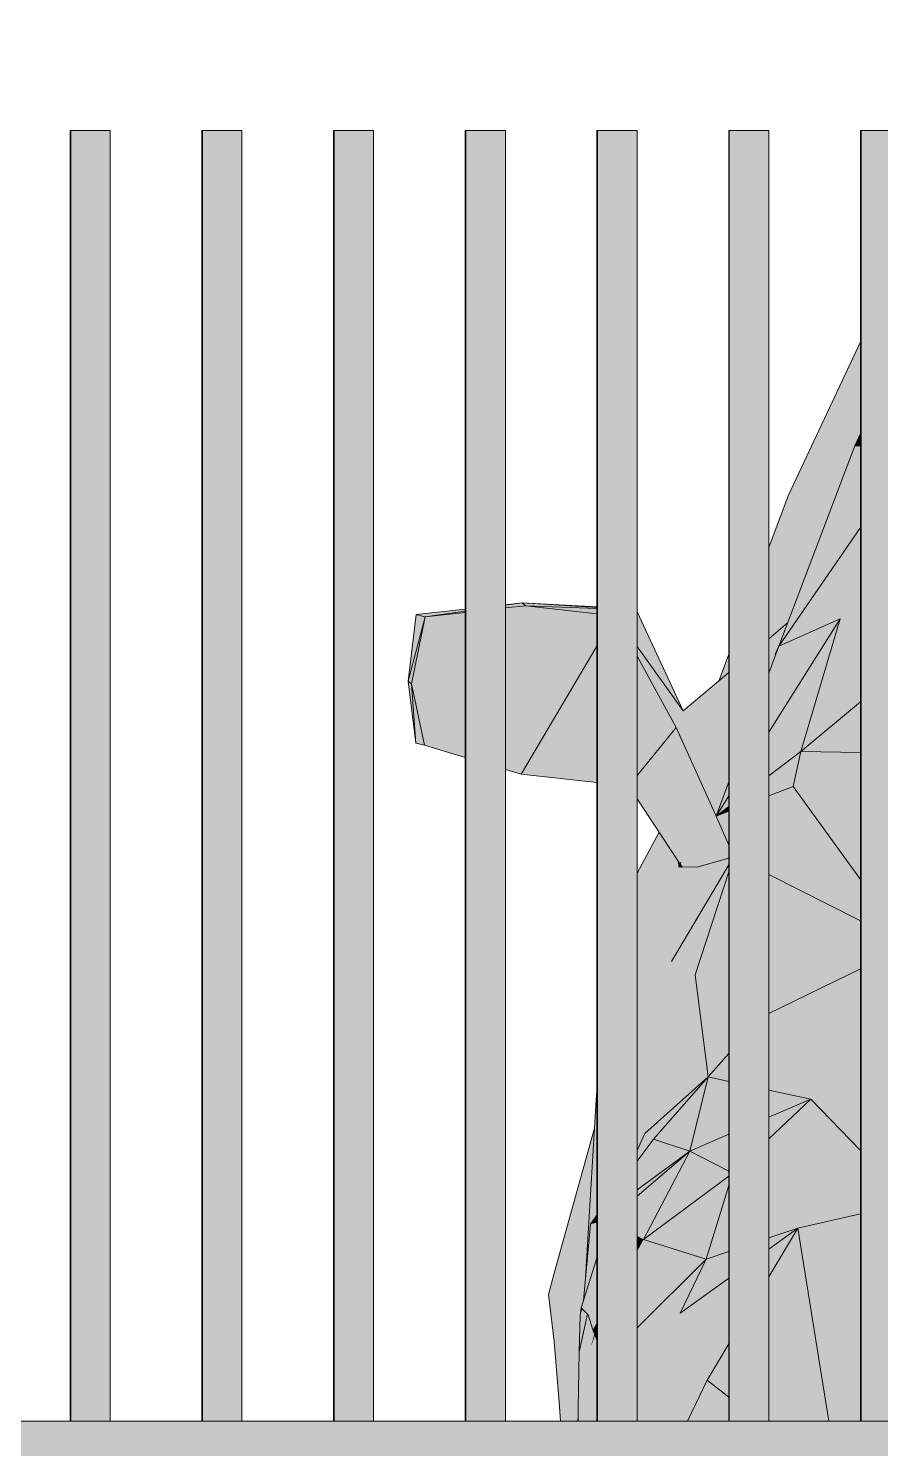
# Model space of a CAD drawing. Header units: millimetres. Extents: x 365175 to 2667127, y -330297 to -162108.
# Drawn here: x 1839463 to 1840110, y -318932 to -317853 of the extents above; entities that cross this region are included whole.
import ezdxf

# ---------------------------------------------------------------- set-up
doc = ezdxf.new("R2010")
doc.units = ezdxf.units.MM
doc.header["$MEASUREMENT"] = 0
for name, color, linetype in [('Cars', 7, 'Continuous'), ('Cotations - Altitudes & Niveaux', 7, 'Continuous'), ('TopoAlt', 7, 'Continuous')]:
    doc.layers.add(name, color=color, linetype=linetype)
doc.dimstyles.new('STYLE_GENERE__6', dxfattribs={"dimtxt": 0.18, "dimasz": 114, "dimexe": 0.18, "dimexo": 0.0625, "dimgap": 0, "dimtad": 0, "dimtih": 1, "dimtoh": 1, "dimdec": 4, "dimzin": 0, "dimdsep": 46, "dimcen": 0.09, "dimadec": 0, "dimazin": 0, "dimtfac": 1, "dimtdec": 4, "dimtmove": 0, "dimatfit": 3, "dimldrblk": 'ARROWHEAD_16', "dimfxl": 0, "dimtolj": 1, "dimtzin": 0, "dimarcsym": 0})

# ---------------------------------------------------------------- blocks, each defined once
blk = doc.blocks.new('Élément de coupe_582_6', base_point=(1445436.1, -319511))
at = {"layer": 'TopoAlt', "linetype": 'Continuous', "lineweight": 0, "true_color": 0x000000}
blk.add_hatch(color=18, dxfattribs=at).paths.add_polyline_path([(1838007, -319511), (1839530.3, -319511), (1839530.3, -319486), (1854698.7, -319486), (1854698.7, -318911), (1838007, -318911)])
at = {"layer": 'TopoAlt', "color": 190, "linetype": 'Continuous', "lineweight": 5, "true_color": 0x8002ff}
blk.add_line((1854698.7, -318911), (1838007, -318911), dxfattribs=at)
blk = doc.blocks.new('Élément de coupe_746_6', base_point=(1445436.1, -319511))
at = {"layer": 'Cars', "linetype": 'Continuous', "lineweight": 0, "true_color": 0x000000}
for points in [[(1840040, -318208.5), (1840094.9, -318104.2), (1840094.9, -318091.4)], [(1840040, -318208.5), (1840094.9, -318104.2), (1840094.9, -318091.4)], [(1840040, -318208.5), (1840094.9, -318121.3), (1840094.9, -318104.2)], [(1840040, -318208.5), (1840094.9, -318121.3), (1840094.9, -318104.2)], [(1840040, -318208.5), (1840025.3, -318247.6), (1840025.3, -318289.3), (1840094.9, -318142), (1840094.9, -318121.3)], [(1840040, -318208.5), (1840025.3, -318247.6), (1840025.3, -318289.3), (1840094.9, -318142), (1840094.9, -318121.3)], [(1840025.3, -318289.3), (1840025.3, -318296.6), (1840094.9, -318156.1), (1840094.9, -318142)], [(1840025.3, -318289.3), (1840025.3, -318296.6), (1840094.9, -318156.1), (1840094.9, -318142)], [(1840025.3, -318296.6), (1840025.3, -318299.8), (1840090.7, -318170.4), (1840094.9, -318161.1), (1840094.9, -318156.1)], [(1840025.3, -318296.6), (1840025.3, -318299.8), (1840090.7, -318170.4), (1840094.9, -318161.1), (1840094.9, -318156.1)], [(1840090.7, -318170.4), (1840094.9, -318167), (1840094.9, -318161.1)], [(1840090.7, -318170.4), (1840025.3, -318299.8), (1840025.3, -318316.9), (1840039.5, -318304.9), (1840039.4, -318305.2), (1840032.3, -318323.4), (1840033, -318322.5)], [(1840090.7, -318170.4), (1840025.3, -318299.8), (1840025.3, -318316.9), (1840039.5, -318304.9), (1840039.4, -318305.2), (1840032.3, -318323.4), (1840033, -318322.5)], [(1840033, -318322.5), (1840094.9, -318232.5), (1840094.9, -318170.4), (1840090.7, -318170.4)], [(1840090.7, -318170.4), (1840094.9, -318170.4), (1840094.9, -318167)], [(1840033, -318322.5), (1840079.5, -318301.8), (1840094.9, -318267), (1840094.9, -318232.5)], [(1840079.5, -318301.8), (1840094.9, -318300.4), (1840094.9, -318267)], [(1839825.4, -318291.1), (1839825.4, -318291.5), (1839838, -318289.7)], [(1839838, -318289.7), (1839825.4, -318291.5), (1839825.4, -318293.5), (1839841, -318291.8)], [(1839841, -318291.8), (1839825.4, -318313.3), (1839825.4, -318416.2), (1839837.4, -318419.8)], [(1839825.4, -318302.5), (1839825.4, -318313.3), (1839841, -318291.8)], [(1839825.4, -318293.5), (1839825.4, -318302.5), (1839841, -318291.8)], [(1839841, -318291.8), (1839837.4, -318419.8), (1839894.9, -318322.6), (1839894.9, -318297.9)], [(1839894.9, -318293.2), (1839838, -318289.7), (1839841, -318291.8), (1839894.9, -318293.9)], [(1839838, -318289.7), (1839894.9, -318293.2), (1839894.9, -318292.6)], [(1839894.9, -318293.9), (1839841, -318291.8), (1839894.9, -318297.9)], [(1839757.6, -318298.5), (1839751.5, -318349.2), (1839764.4, -318300.3)], [(1839757.6, -318298.5), (1839751.5, -318349.2), (1839764.4, -318300.3)], [(1839764.4, -318300.3), (1839751.5, -318349.2), (1839754, -318351.1)], [(1839764.4, -318300.3), (1839751.5, -318349.2), (1839754, -318351.1)], [(1839754, -318351.1), (1839794.9, -318323.2), (1839794.9, -318296.9), (1839764.4, -318300.3)], [(1839757.6, -318298.5), (1839764.4, -318300.3), (1839794.9, -318295.9), (1839794.9, -318294.4)], [(1839764.4, -318300.3), (1839794.9, -318296.9), (1839794.9, -318295.9)], [(1839925.4, -318296.5), (1839925.4, -318322.7), (1839960.4, -318371.7)], [(1840079.5, -318301.8), (1840025.3, -318387.9), (1840025.3, -318420.9), (1840049.6, -318402.4)], [(1840033, -318322.5), (1840025.3, -318343.1), (1840025.3, -318387.9), (1840079.5, -318301.8)], [(1840079.5, -318301.8), (1840049.6, -318402.4), (1840094.9, -318364.8), (1840094.9, -318300.4)], [(1840025.3, -318318.4), (1840039.4, -318305.2), (1840039.5, -318304.9), (1840025.3, -318316.9)], [(1840039.4, -318305.2), (1840025.3, -318318.4), (1840025.3, -318343.1), (1840033, -318322.5), (1840030.1, -318328.7), (1840032.3, -318323.4)], [(1840025.3, -318341.4), (1840025.3, -318343.1), (1840033, -318322.5), (1840030.1, -318328.7), (1840032.3, -318323.4), (1840039.4, -318305.2), (1840039.1, -318305.5), (1840030.9, -318326.1)], [(1840039.1, -318305.5), (1840039.4, -318305.2), (1840039.5, -318304.9), (1840039.1, -318305.2)], [(1839754, -318351.1), (1839763.9, -318397.7), (1839794.9, -318355.1), (1839794.9, -318323.2)], [(1839894.9, -318322.6), (1839837.4, -318419.8), (1839894.9, -318426.1)], [(1839925.4, -318330.1), (1839954.9, -318384.3), (1839960.4, -318371.7), (1839925.4, -318322.7)], [(1840030.1, -318328.7), (1840033, -318322.5), (1840032.3, -318323.4)], [(1840030.1, -318328.7), (1840033, -318322.5), (1840032.3, -318323.4)], [(1839925.4, -318330.1), (1839925.4, -318420.8), (1839954.9, -318384.3)], [(1839994.9, -318328.7), (1839987.3, -318349.1), (1839994.9, -318342.6)], [(1839994.9, -318328.7), (1839987.3, -318349.1), (1839994.9, -318342.6)], [(1839960.4, -318371.7), (1839954.9, -318384.3), (1839994.9, -318346.9), (1839994.9, -318342.6)], [(1839751.5, -318349.2), (1839757.5, -318396.3), (1839754, -318351.1)], [(1839751.5, -318349.2), (1839757.5, -318396.3), (1839754, -318351.1)], [(1839754, -318351.1), (1839757.5, -318396.3), (1839763.9, -318397.7)], [(1839754, -318351.1), (1839757.5, -318396.3), (1839763.9, -318397.7)], [(1839794.9, -318355.1), (1839763.9, -318397.7), (1839794.9, -318407)], [(1839954.9, -318384.3), (1839985.3, -318451.6), (1839994.9, -318425.5), (1839994.9, -318346.9)], [(1840049.6, -318402.4), (1840094.9, -318403.3), (1840094.9, -318364.8)], [(1839925.4, -318430.9), (1839985.3, -318451.6), (1839954.9, -318384.3), (1839925.4, -318420.8)], [(1840049.6, -318402.4), (1840025.3, -318420.9), (1840025.3, -318436.3), (1840043.8, -318429.2)], [(1840049.6, -318402.4), (1840043.8, -318429.2), (1840094.9, -318419), (1840094.9, -318403.3)], [(1840043.8, -318429.2), (1840094.9, -318432.5), (1840094.9, -318419)], [(1839925.4, -318430.9), (1839925.4, -318436.3), (1839970.8, -318490.4), (1839985.3, -318451.6)], [(1839925.4, -318430.9), (1839925.4, -318436.3), (1839970.8, -318490.4), (1839985.3, -318451.6)], [(1839985.3, -318451.6), (1839994.9, -318425.5), (1839994.9, -318425.1)], [(1839994.9, -318425.5), (1839985.3, -318451.6), (1839994.9, -318436.2)], [(1840025.3, -318451), (1840025.3, -318495.9), (1840094.9, -318531.2), (1840094.9, -318499.6), (1840043.8, -318429.2)], [(1840025.3, -318436.3), (1840025.3, -318451), (1840043.8, -318429.2)], [(1840043.8, -318429.2), (1840094.9, -318499.6), (1840094.9, -318432.5)], [(1839925.4, -318436.3), (1839925.4, -318438.4), (1839957.6, -318487.4), (1839958.6, -318486.5), (1839957.9, -318487.9), (1839959.5, -318490.3), (1839970.8, -318490.4)], [(1839925.4, -318436.3), (1839925.4, -318438.4), (1839957.6, -318487.4), (1839958.6, -318486.5), (1839957.9, -318487.9), (1839959.5, -318490.3), (1839970.8, -318490.4)], [(1839985.3, -318451.6), (1839994.9, -318444.2), (1839994.9, -318436.2)], [(1839970.8, -318490.4), (1839994.9, -318483.4), (1839994.9, -318473.7), (1839985.3, -318451.6)], [(1839970.8, -318490.4), (1839994.9, -318483.4), (1839994.9, -318473.7), (1839985.3, -318451.6)], [(1839985.3, -318451.6), (1839994.9, -318447.9), (1839994.9, -318444.2)], [(1839994.9, -318447.9), (1839985.3, -318451.6), (1839994.9, -318473.7)], [(1839925.4, -318513.3), (1839956.9, -318490.2), (1839955.9, -318484.7), (1839942.1, -318463.8), (1839925.4, -318495)], [(1839925.4, -318513.3), (1839956.9, -318490.2), (1839955.9, -318484.7), (1839942.1, -318463.8), (1839925.4, -318495)], [(1839970.8, -318490.4), (1839951.4, -318561.9), (1839994.9, -318488.7), (1839994.9, -318483.4)], [(1839970.8, -318490.4), (1839951.4, -318561.9), (1839994.9, -318488.7), (1839994.9, -318483.4)], [(1839957.6, -318487.4), (1839955.9, -318484.7), (1839956.9, -318490.2), (1839958.6, -318486.5)], [(1839957.6, -318487.4), (1839955.9, -318484.7), (1839956.9, -318490.2), (1839958.6, -318486.5)], [(1839925.4, -318539), (1839951.4, -318561.9), (1839956.9, -318490.2), (1839925.4, -318513.3)], [(1839925.4, -318539), (1839951.4, -318561.9), (1839956.9, -318490.2), (1839925.4, -318513.3)], [(1839951.4, -318561.9), (1839969.4, -318572.2), (1839994.9, -318493.9), (1839994.9, -318488.7)], [(1839951.4, -318561.9), (1839969.4, -318572.2), (1839994.9, -318493.9), (1839994.9, -318488.7)], [(1839970.8, -318490.4), (1839956.9, -318490.2), (1839951.4, -318561.9)], [(1839970.8, -318490.4), (1839956.9, -318490.2), (1839951.4, -318561.9)], [(1839956.9, -318490.2), (1839959.5, -318490.3), (1839958.1, -318488.1), (1839957.8, -318488.3)], [(1839956.9, -318490.2), (1839959.5, -318490.3), (1839958.1, -318488.1), (1839957.8, -318488.3)], [(1839957.8, -318488.3), (1839958.1, -318488.1), (1839957.9, -318487.9)], [(1839957.8, -318488.3), (1839958.1, -318488.1), (1839957.9, -318487.9)], [(1839969.4, -318572.2), (1839994.9, -318588.9), (1839994.9, -318493.9)], [(1839969.4, -318572.2), (1839994.9, -318588.9), (1839994.9, -318493.9)], [(1840094.9, -318531.2), (1840025.3, -318495.9), (1840025.3, -318601.5), (1840094.9, -318567.5)], [(1839951.4, -318561.9), (1839925.4, -318539), (1839925.4, -318609.9)], [(1839951.4, -318561.9), (1839925.4, -318539), (1839925.4, -318609.9)], [(1839951.4, -318561.9), (1839925.4, -318609.9), (1839925.4, -318627.9), (1839969.4, -318572.2)], [(1839951.4, -318561.9), (1839925.4, -318609.9), (1839925.4, -318627.9), (1839969.4, -318572.2)], [(1839925.4, -318627.9), (1839925.4, -318688.6), (1839931.1, -318692.5), (1839969.4, -318572.2)], [(1839925.4, -318627.9), (1839925.4, -318688.6), (1839931.1, -318692.5), (1839969.4, -318572.2)], [(1839979.2, -318649.6), (1839969.4, -318572.2), (1839931.1, -318692.5)], [(1839979.2, -318649.6), (1839969.4, -318572.2), (1839931.1, -318692.5)], [(1839969.4, -318572.2), (1839979.2, -318649.6), (1839994.9, -318631.8), (1839994.9, -318588.9)], [(1839994.9, -318593.2), (1839994.9, -318588.9), (1839969.4, -318572.2), (1839970.6, -318581.5)], [(1840025.3, -318601.5), (1840025.3, -318606.6), (1840094.9, -318626.6), (1840094.9, -318567.5)], [(1840025.3, -318606.6), (1840025.3, -318615.2), (1840057.1, -318666.6), (1840094.9, -318645.3), (1840094.9, -318626.6)], [(1840025.3, -318659.7), (1840057.1, -318666.6), (1840025.3, -318615.2)], [(1839979.2, -318649.6), (1839994.9, -318653), (1839994.9, -318631.8)], [(1840057.1, -318666.6), (1840094.9, -318705.5), (1840094.9, -318645.3)], [(1839931.1, -318692.5), (1839937.7, -318696.9), (1839979.2, -318649.6)], [(1839933.5, -318694.1), (1839979.2, -318649.6), (1839931.1, -318692.5)], [(1839979.2, -318649.6), (1839937.7, -318696.9), (1839965.3, -318705.9)], [(1839979.2, -318649.6), (1839965.3, -318705.9), (1839994.9, -318693.2), (1839994.9, -318653)], [(1839885.9, -318806.6), (1839889.9, -318761.4), (1839894.9, -318754.6), (1839894.9, -318682), (1839894.2, -318667.4)], [(1839885.9, -318806.6), (1839889.9, -318761.4), (1839894.9, -318754.6), (1839894.9, -318682), (1839894.2, -318667.4)], [(1839894.9, -318660.5), (1839894.2, -318667.4), (1839894.9, -318666)], [(1839894.9, -318660.5), (1839894.2, -318667.4), (1839894.9, -318666)], [(1839894.9, -318666), (1839894.2, -318667.4), (1839894.9, -318666.4)], [(1839894.9, -318666), (1839894.2, -318667.4), (1839894.9, -318666.4)], [(1839894.9, -318666.4), (1839894.2, -318667.4), (1839894.9, -318667.8)], [(1839894.9, -318666.4), (1839894.2, -318667.4), (1839894.9, -318667.8)], [(1839894.2, -318667.4), (1839894.9, -318675.1), (1839894.9, -318667.8)], [(1839894.2, -318667.4), (1839894.9, -318675.1), (1839894.9, -318667.8)], [(1839894.2, -318667.4), (1839894.9, -318679.9), (1839894.9, -318675.1)], [(1839894.2, -318667.4), (1839894.9, -318679.9), (1839894.9, -318675.1)], [(1839894.2, -318667.4), (1839894.9, -318682), (1839894.9, -318679.9)], [(1839894.2, -318667.4), (1839894.9, -318682), (1839894.9, -318679.9)], [(1840025.3, -318680.2), (1840057.1, -318666.6), (1840025.3, -318659.7)], [(1840025.3, -318720.1), (1840094.9, -318713.4), (1840094.9, -318705.5), (1840057.1, -318666.6), (1840025.3, -318696.7)], [(1840025.3, -318680.2), (1840025.3, -318696.7), (1840057.1, -318666.6)], [(1839862.5, -318798.6), (1839858.2, -318814.8), (1839892.9, -318688.6), (1839892.9, -318688.5)], [(1839862.5, -318798.6), (1839858.2, -318814.8), (1839892.9, -318688.6), (1839892.9, -318688.5)], [(1839892.9, -318688.6), (1839858.2, -318814.8), (1839885.1, -318760.1), (1839891.6, -318711.2)], [(1839892.9, -318688.6), (1839858.2, -318814.8), (1839885.1, -318760.1), (1839891.6, -318711.2)], [(1839931.1, -318692.5), (1839925.4, -318688.6), (1839925.4, -318705.4)], [(1839931.1, -318692.5), (1839925.4, -318688.6), (1839925.4, -318705.4)], [(1839931.1, -318692.5), (1839925.4, -318705.4), (1839925.4, -318713.6), (1839937.7, -318696.9)], [(1839931.1, -318692.5), (1839925.4, -318705.4), (1839925.4, -318713.6), (1839937.7, -318696.9)], [(1839925.4, -318735.3), (1839965.3, -318705.9), (1839937.7, -318696.9), (1839925.4, -318713.6)], [(1839965.3, -318705.9), (1839994.9, -318721.3), (1839994.9, -318693.2)], [(1839891.6, -318711.2), (1839885.1, -318760.1), (1839889.8, -318741.5)], [(1839891.6, -318711.2), (1839885.1, -318760.1), (1839889.8, -318741.5)], [(1839965.3, -318705.9), (1839925.4, -318740.1), (1839925.4, -318770.4), (1839930.3, -318773.1)], [(1839925.4, -318735.3), (1839925.4, -318740.1), (1839965.3, -318705.9)], [(1839965.3, -318705.9), (1839930.3, -318773.1), (1839994.9, -318725), (1839994.9, -318721.3)], [(1840025.3, -318720.1), (1840025.3, -318746), (1840047.4, -318764.5), (1840094.9, -318719.3), (1840094.9, -318713.4)], [(1840094.9, -318719.3), (1840047.4, -318764.5), (1840094.9, -318753.7)], [(1839930.3, -318773.1), (1839977.7, -318788), (1839994.9, -318732.1), (1839994.9, -318725)], [(1839977.7, -318788), (1839994.9, -318782.2), (1839994.9, -318732.1)], [(1839885.1, -318760.1), (1839889.3, -318749), (1839889.8, -318741.5)], [(1839885.1, -318760.1), (1839889.3, -318749), (1839889.8, -318741.5)], [(1839889.3, -318749), (1839885.1, -318760.1), (1839885.1, -318814.9), (1839885.9, -318806.6)], [(1839889.3, -318749), (1839885.1, -318760.1), (1839885.1, -318814.9), (1839885.9, -318806.6)], [(1839894.9, -318754.6), (1839889.9, -318761.4), (1839894.9, -318757.7)], [(1840025.3, -318746), (1840025.3, -318771.9), (1840047.4, -318764.5)], [(1840047.4, -318764.5), (1840094.9, -318775.8), (1840094.9, -318753.7)], [(1839858.2, -318814.8), (1839862.3, -318850.5), (1839885.1, -318760.1)], [(1839858.2, -318814.8), (1839862.3, -318850.5), (1839885.1, -318760.1)], [(1839862.3, -318850.5), (1839866.4, -318899.9), (1839885.1, -318760.1)], [(1839862.3, -318850.5), (1839866.4, -318899.9), (1839885.1, -318760.1)], [(1839885.1, -318760.1), (1839866.4, -318899.9), (1839882.2, -318831.6), (1839882.2, -318830.9), (1839883, -318825), (1839884.7, -318819.4), (1839885.1, -318814.9)], [(1839885.1, -318760.1), (1839866.4, -318899.9), (1839882.2, -318831.6), (1839882.2, -318830.9), (1839883, -318825), (1839884.7, -318819.4), (1839885.1, -318814.9)], [(1839884.7, -318819.4), (1839894.9, -318787.2), (1839894.9, -318760.3), (1839889.9, -318761.4)], [(1839884.7, -318819.4), (1839894.9, -318787.2), (1839894.9, -318760.3), (1839889.9, -318761.4)], [(1839889.9, -318761.4), (1839894.9, -318760.3), (1839894.9, -318757.7)], [(1840025.3, -318780.5), (1840025.3, -318801.4), (1840047.4, -318764.5)], [(1840025.3, -318771.9), (1840025.3, -318780.5), (1840047.4, -318764.5)], [(1840025.3, -318911), (1840070.9, -318911), (1840047.4, -318764.5), (1840025.3, -318801.4)], [(1840094.9, -318775.8), (1840047.4, -318764.5), (1840070.9, -318911), (1840094.9, -318911)], [(1839925.4, -318770.4), (1839925.4, -318781.9), (1839930.3, -318773.1)], [(1839925.4, -318781.9), (1839925.4, -318788.6), (1839930.3, -318773.1)], [(1839925.4, -318840.2), (1839977.7, -318788), (1839930.3, -318773.1), (1839925.4, -318788.6)], [(1839883, -318825), (1839888.1, -318830.3), (1839894.9, -318799.5), (1839894.9, -318787.2)], [(1839883, -318825), (1839888.1, -318830.3), (1839894.9, -318799.5), (1839894.9, -318787.2)], [(1839925.4, -318849.3), (1839958, -318829), (1839977.7, -318788), (1839925.4, -318840.2)], [(1839958, -318829), (1839994.9, -318802.4), (1839994.9, -318782.2), (1839977.7, -318788)], [(1839888.1, -318830.3), (1839891.7, -318841.8), (1839894.9, -318819.9), (1839894.9, -318799.5)], [(1839888.1, -318830.3), (1839891.7, -318841.8), (1839894.9, -318819.9), (1839894.9, -318799.5)], [(1839958, -318829), (1839978.4, -318879.8), (1839994.9, -318852.3), (1839994.9, -318802.4)], [(1839891.7, -318841.8), (1839894.9, -318836.1), (1839894.9, -318819.9)], [(1839866.4, -318899.9), (1839867.2, -318911), (1839874.6, -318911), (1839881.5, -318850.3), (1839882.2, -318831.6)], [(1839866.4, -318899.9), (1839867.2, -318911), (1839874.6, -318911), (1839881.5, -318850.3), (1839882.2, -318831.6)], [(1839882.2, -318830.9), (1839881.3, -318858.3), (1839887.7, -318829.9), (1839883.7, -318825.8)], [(1839882.2, -318830.9), (1839881.3, -318858.3), (1839887.7, -318829.9), (1839883.7, -318825.8)], [(1839883, -318825), (1839882.2, -318830.9), (1839883.7, -318825.8)], [(1839883, -318825), (1839882.2, -318830.9), (1839883.7, -318825.8)], [(1839886.8, -318833.9), (1839882.5, -318866.9), (1839890.4, -318854.2), (1839891.2, -318840.1), (1839888.1, -318830.3), (1839887.7, -318829.9)], [(1839886.8, -318833.9), (1839882.5, -318866.9), (1839890.4, -318854.2), (1839891.2, -318840.1), (1839888.1, -318830.3), (1839887.7, -318829.9)], [(1839925.4, -318911), (1839931, -318911), (1839958, -318829), (1839925.4, -318868.9)], [(1839925.4, -318849.3), (1839925.4, -318868.9), (1839958, -318829)], [(1839958, -318829), (1839931, -318911), (1839948.2, -318911), (1839978.4, -318879.8)], [(1839883.9, -318846.5), (1839882.5, -318866.9), (1839886.8, -318833.9)], [(1839883.9, -318846.5), (1839882.5, -318866.9), (1839886.8, -318833.9)], [(1839890.4, -318854.2), (1839892.9, -318844.6), (1839891.7, -318841.8), (1839891.2, -318840.1)], [(1839890.4, -318854.2), (1839892.9, -318844.6), (1839891.7, -318841.8), (1839891.2, -318840.1)], [(1839891.7, -318841.8), (1839894.9, -318849.4), (1839894.9, -318836.1)], [(1839874.6, -318911), (1839880, -318911), (1839880.6, -318899.9), (1839881.3, -318858.3), (1839881.5, -318850.3)], [(1839874.6, -318911), (1839880, -318911), (1839880.6, -318899.9), (1839881.3, -318858.3), (1839881.5, -318850.3)], [(1839883.9, -318846.5), (1839881.3, -318858.3), (1839882.5, -318866.9)], [(1839883.9, -318846.5), (1839881.3, -318858.3), (1839882.5, -318866.9)], [(1839890.4, -318854.2), (1839893.4, -318845.9), (1839892.9, -318844.6)], [(1839890.4, -318854.2), (1839893.4, -318845.9), (1839892.9, -318844.6)], [(1839893.4, -318845.9), (1839890.4, -318854.2), (1839894.9, -318886.9), (1839894.9, -318849.4)], [(1839893.4, -318845.9), (1839890.4, -318854.2), (1839894.9, -318886.9), (1839894.9, -318849.4)], [(1839978.4, -318879.8), (1839994.9, -318892.7), (1839994.9, -318852.3)], [(1839881.3, -318858.3), (1839880.6, -318900.8), (1839882.5, -318866.9)], [(1839881.3, -318858.3), (1839880.6, -318900.8), (1839882.5, -318866.9)], [(1839882.5, -318866.9), (1839884.2, -318911), (1839890.2, -318911), (1839890.4, -318854.2)], [(1839882.5, -318866.9), (1839884.2, -318911), (1839890.2, -318911), (1839890.4, -318854.2)], [(1839890.2, -318911), (1839891.3, -318911), (1839890.4, -318854.2)], [(1839890.2, -318911), (1839891.3, -318911), (1839890.4, -318854.2)], [(1839894.9, -318886.9), (1839890.4, -318854.2), (1839891.3, -318911), (1839894.9, -318911)], [(1839894.9, -318886.9), (1839890.4, -318854.2), (1839891.3, -318911), (1839894.9, -318911)], [(1839880.6, -318900.8), (1839880.5, -318911), (1839881.3, -318911), (1839882.5, -318866.9)], [(1839880.6, -318900.8), (1839880.5, -318911), (1839881.3, -318911), (1839882.5, -318866.9)], [(1839881.3, -318911), (1839884.2, -318911), (1839882.5, -318866.9)], [(1839881.3, -318911), (1839884.2, -318911), (1839882.5, -318866.9)], [(1839948.2, -318911), (1839963.7, -318911), (1839978.4, -318879.8)], [(1839978.4, -318879.8), (1839963.7, -318911), (1839994.9, -318911), (1839994.9, -318892.7)], [(1839880, -318911), (1839880.5, -318911), (1839880.6, -318900.8), (1839880.6, -318899.9)], [(1839880, -318911), (1839880.5, -318911), (1839880.6, -318900.8), (1839880.6, -318899.9)]]:
    blk.add_hatch(color=18, dxfattribs=at).paths.add_polyline_path(points)
at = {"layer": 'Cars', "color": 7, "linetype": 'Continuous', "lineweight": 5}
for p, q in [((1840040, -318208.5), (1840094.9, -318091.4)), ((1840094.9, -318161.1), (1840090.7, -318170.4)), ((1840090.7, -318170.4), (1840033, -318322.5)), ((1840094.9, -318167), (1840090.7, -318170.4)), ((1840094.9, -318170.4), (1840090.7, -318170.4)), ((1840040, -318208.5), (1840025.3, -318247.6)), ((1840094.9, -318232.5), (1840033, -318322.5)), ((1839838, -318289.7), (1839825.4, -318291.1)), ((1839838, -318289.7), (1839825.4, -318291.5)), ((1839841, -318291.8), (1839825.4, -318293.5)), ((1839838, -318289.7), (1839841, -318291.8)), ((1839894.9, -318293.2), (1839838, -318289.7)), ((1839838, -318289.7), (1839894.9, -318292.6)), ((1839894.9, -318297.9), (1839841, -318291.8)), ((1839894.9, -318293.9), (1839841, -318291.8)), ((1839751.5, -318349.2), (1839757.6, -318298.5)), ((1839764.4, -318300.3), (1839751.5, -318349.2)), ((1839764.4, -318300.3), (1839754, -318351.1)), ((1839794.9, -318294.4), (1839757.6, -318298.5)), ((1839757.6, -318298.5), (1839764.4, -318300.3)), ((1839794.9, -318295.9), (1839764.4, -318300.3)), ((1839794.9, -318296.9), (1839764.4, -318300.3)), ((1839960.4, -318371.7), (1839925.4, -318296.5)), ((1840079.5, -318301.8), (1840025.3, -318387.9)), ((1840079.5, -318301.8), (1840033, -318322.5)), ((1840049.6, -318402.4), (1840079.5, -318301.8)), ((1840025.3, -318316.9), (1840039.5, -318304.9)), ((1839894.9, -318322.6), (1839837.4, -318419.8)), ((1839960.4, -318371.7), (1839925.4, -318322.7)), ((1840033, -318322.5), (1840025.3, -318343.1)), ((1840030.1, -318328.7), (1840033, -318322.5)), ((1839954.9, -318384.3), (1839925.4, -318330.1)), ((1839994.9, -318328.7), (1839987.3, -318349.1)), ((1839960.4, -318371.7), (1839994.9, -318342.6)), ((1839751.5, -318349.2), (1839754, -318351.1)), ((1839751.5, -318349.2), (1839757.5, -318396.3)), ((1839754, -318351.1), (1839763.9, -318397.7)), ((1839754, -318351.1), (1839757.5, -318396.3)), ((1840094.9, -318364.8), (1840049.6, -318402.4)), ((1839954.9, -318384.3), (1839925.4, -318420.8)), ((1839985.3, -318451.6), (1839954.9, -318384.3)), ((1839757.5, -318396.3), (1839763.9, -318397.7)), ((1839763.9, -318397.7), (1839794.9, -318407)), ((1840049.6, -318402.4), (1840025.3, -318420.9)), ((1840049.6, -318402.4), (1840043.8, -318429.2)), ((1840094.9, -318403.3), (1840049.6, -318402.4)), ((1839825.4, -318416.2), (1839837.4, -318419.8)), ((1839837.4, -318419.8), (1839894.9, -318426.1)), ((1839994.9, -318425.5), (1839985.3, -318451.6)), ((1840043.8, -318429.2), (1840025.3, -318436.3)), ((1840094.9, -318499.6), (1840043.8, -318429.2)), ((1839957.6, -318487.4), (1839925.4, -318438.4)), ((1839994.9, -318436.2), (1839985.3, -318451.6)), ((1839994.9, -318444.2), (1839985.3, -318451.6)), ((1839994.9, -318447.9), (1839985.3, -318451.6)), ((1839985.3, -318451.6), (1839994.9, -318473.7)), ((1839942.1, -318463.8), (1839925.4, -318495)), ((1839956.9, -318490.2), (1839958.6, -318486.5)), ((1839970.8, -318490.4), (1839994.9, -318483.4)), ((1839994.9, -318488.7), (1839951.4, -318561.9)), ((1839970.8, -318490.4), (1839956.9, -318490.2)), ((1839959.5, -318490.3), (1839957.9, -318487.9)), ((1839994.9, -318493.9), (1839969.4, -318572.2)), ((1840094.9, -318531.2), (1840025.3, -318495.9)), ((1839969.4, -318572.2), (1839979.2, -318649.6)), ((1840094.9, -318567.5), (1840025.3, -318601.5)), ((1839994.9, -318631.8), (1839979.2, -318649.6)), ((1839979.2, -318649.6), (1839931.1, -318692.5)), ((1839979.2, -318649.6), (1839937.7, -318696.9)), ((1839979.2, -318649.6), (1839965.3, -318705.9)), ((1839994.9, -318653), (1839979.2, -318649.6)), ((1839885.9, -318806.6), (1839894.2, -318667.4)), ((1839894.9, -318660.5), (1839894.2, -318667.4)), ((1840057.1, -318666.6), (1840025.3, -318659.7)), ((1840057.1, -318666.6), (1840025.3, -318696.7)), ((1840057.1, -318666.6), (1840025.3, -318680.2)), ((1840057.1, -318666.6), (1840094.9, -318705.5)), ((1839862.5, -318798.6), (1839892.9, -318688.5)), ((1839931.1, -318692.5), (1839925.4, -318705.4)), ((1839937.7, -318696.9), (1839925.4, -318713.6)), ((1839965.3, -318705.9), (1839937.7, -318696.9)), ((1839994.9, -318693.2), (1839965.3, -318705.9)), ((1839965.3, -318705.9), (1839925.4, -318740.1)), ((1839965.3, -318705.9), (1839925.4, -318735.3)), ((1839965.3, -318705.9), (1839930.3, -318773.1)), ((1839965.3, -318705.9), (1839994.9, -318721.3)), ((1839994.9, -318725), (1839930.3, -318773.1)), ((1839994.9, -318732.1), (1839977.7, -318788)), ((1839894.9, -318754.6), (1839889.9, -318761.4)), ((1840094.9, -318753.7), (1840047.4, -318764.5)), ((1839889.9, -318761.4), (1839884.7, -318819.4)), ((1839894.9, -318757.7), (1839889.9, -318761.4)), ((1840047.4, -318764.5), (1840025.3, -318780.5)), ((1840047.4, -318764.5), (1840025.3, -318771.9)), ((1840047.4, -318764.5), (1840025.3, -318801.4)), ((1840047.4, -318764.5), (1840070.9, -318911)), ((1839930.3, -318773.1), (1839977.7, -318788)), ((1839894.9, -318787.2), (1839883, -318825)), ((1839977.7, -318788), (1839925.4, -318840.2)), ((1839977.7, -318788), (1839958, -318829)), ((1839994.9, -318782.2), (1839977.7, -318788)), ((1839862.5, -318798.6), (1839858.2, -318814.8)), ((1839994.9, -318802.4), (1839958, -318829)), ((1839858.2, -318814.8), (1839862.3, -318850.5)), ((1839881.3, -318858.3), (1839887.7, -318829.9)), ((1839881.3, -318858.3), (1839882.2, -318830.9)), ((1839882.2, -318830.9), (1839883, -318825)), ((1839883, -318825), (1839888.1, -318830.3)), ((1839888.1, -318830.3), (1839891.7, -318841.8)), ((1839891.7, -318841.8), (1839894.9, -318849.4)), ((1839862.3, -318850.5), (1839866.4, -318899.9)), ((1839994.9, -318852.3), (1839978.4, -318879.8)), ((1839880.6, -318900.8), (1839881.3, -318858.3)), ((1839978.4, -318879.8), (1839963.7, -318911)), ((1839994.9, -318892.7), (1839978.4, -318879.8)), ((1839866.4, -318899.9), (1839867.2, -318911)), ((1839880.5, -318911), (1839880.6, -318900.8))]:
    blk.add_line(p, q, dxfattribs=at)
blk = doc.blocks.new('Élément de coupe_755_6', base_point=(1445436.1, -319511))
at = {"linetype": 'Continuous', "lineweight": 0, "true_color": 0x000000}
for points in [[(1840094.9, -317931), (1840094.9, -318911), (1840095.3, -318911), (1840095.3, -317931)], [(1840094.9, -317931), (1840094.9, -318911), (1840095.3, -318911), (1840095.3, -317931)], [(1840095.3, -317931), (1840095.3, -318911), (1840125.3, -318911), (1840125.3, -317931)]]:
    blk.add_hatch(color=18, dxfattribs=at).paths.add_polyline_path(points)
at = {"color": 18, "linetype": 'Continuous', "lineweight": 5, "true_color": 0x330000}
for p, q in [((1840094.9, -317931), (1840095.3, -317931)), ((1840094.9, -318911), (1840094.9, -317931)), ((1840095.3, -317931), (1840125.3, -317931)), ((1840095.3, -318911), (1840095.3, -317931)), ((1840125.3, -318911), (1840125.3, -317931))]:
    blk.add_line(p, q, dxfattribs=at)
blk = doc.blocks.new('Élément de coupe_756_6', base_point=(1445436.1, -319511))
at = {"linetype": 'Continuous', "lineweight": 0, "true_color": 0x000000}
for points in [[(1839994.9, -317931), (1839994.9, -318911), (1839995.3, -318911), (1839995.3, -317931)], [(1839994.9, -317931), (1839994.9, -318911), (1839995.3, -318911), (1839995.3, -317931)], [(1839995.3, -317931), (1839995.3, -318911), (1840025.3, -318911), (1840025.3, -317931)]]:
    blk.add_hatch(color=18, dxfattribs=at).paths.add_polyline_path(points)
at = {"color": 18, "linetype": 'Continuous', "lineweight": 5, "true_color": 0x330000}
for p, q in [((1839994.9, -317931), (1839995.3, -317931)), ((1839994.9, -318911), (1839994.9, -317931)), ((1839995.3, -317931), (1840025.3, -317931)), ((1839995.3, -318911), (1839995.3, -317931)), ((1840025.3, -318911), (1840025.3, -317931))]:
    blk.add_line(p, q, dxfattribs=at)
blk = doc.blocks.new('Élément de coupe_757_6', base_point=(1445436.1, -319511))
at = {"linetype": 'Continuous', "lineweight": 0, "true_color": 0x000000}
for points in [[(1839894.9, -317931), (1839894.9, -318911), (1839895.4, -318911), (1839895.4, -317931)], [(1839894.9, -317931), (1839894.9, -318911), (1839895.4, -318911), (1839895.4, -317931)], [(1839895.4, -317931), (1839895.4, -318911), (1839925.4, -318911), (1839925.4, -317931)]]:
    blk.add_hatch(color=18, dxfattribs=at).paths.add_polyline_path(points)
at = {"color": 18, "linetype": 'Continuous', "lineweight": 5, "true_color": 0x330000}
for p, q in [((1839894.9, -317931), (1839895.4, -317931)), ((1839894.9, -318911), (1839894.9, -317931)), ((1839895.4, -317931), (1839925.4, -317931)), ((1839895.4, -318911), (1839895.4, -317931)), ((1839925.4, -318911), (1839925.4, -317931))]:
    blk.add_line(p, q, dxfattribs=at)
blk = doc.blocks.new('Élément de coupe_758_6', base_point=(1445436.1, -319511))
at = {"linetype": 'Continuous', "lineweight": 0, "true_color": 0x000000}
for points in [[(1839794.9, -317931), (1839794.9, -318911), (1839795.4, -318911), (1839795.4, -317931)], [(1839794.9, -317931), (1839794.9, -318911), (1839795.4, -318911), (1839795.4, -317931)], [(1839795.4, -317931), (1839795.4, -318911), (1839825.4, -318911), (1839825.4, -317931)]]:
    blk.add_hatch(color=18, dxfattribs=at).paths.add_polyline_path(points)
at = {"color": 18, "linetype": 'Continuous', "lineweight": 5, "true_color": 0x330000}
for p, q in [((1839794.9, -317931), (1839795.4, -317931)), ((1839794.9, -318911), (1839794.9, -317931)), ((1839795.4, -317931), (1839825.4, -317931)), ((1839795.4, -318911), (1839795.4, -317931)), ((1839825.4, -318911), (1839825.4, -317931))]:
    blk.add_line(p, q, dxfattribs=at)
blk = doc.blocks.new('Élément de coupe_759_6', base_point=(1445436.1, -319511))
at = {"linetype": 'Continuous', "lineweight": 0, "true_color": 0x000000}
for points in [[(1839695, -317931), (1839695, -318911), (1839695.4, -318911), (1839695.4, -317931)], [(1839695, -317931), (1839695, -318911), (1839695.4, -318911), (1839695.4, -317931)], [(1839695.4, -317931), (1839695.4, -318911), (1839725.4, -318911), (1839725.4, -317931)]]:
    blk.add_hatch(color=18, dxfattribs=at).paths.add_polyline_path(points)
at = {"color": 18, "linetype": 'Continuous', "lineweight": 5, "true_color": 0x330000}
for p, q in [((1839695, -317931), (1839695.4, -317931)), ((1839695, -318911), (1839695, -317931)), ((1839695.4, -317931), (1839725.4, -317931)), ((1839695.4, -318911), (1839695.4, -317931)), ((1839725.4, -318911), (1839725.4, -317931))]:
    blk.add_line(p, q, dxfattribs=at)
blk = doc.blocks.new('Élément de coupe_760_6', base_point=(1445436.1, -319511))
at = {"linetype": 'Continuous', "lineweight": 0, "true_color": 0x000000}
for points in [[(1839595, -317931), (1839595, -318911), (1839595.4, -318911), (1839595.4, -317931)], [(1839595, -317931), (1839595, -318911), (1839595.4, -318911), (1839595.4, -317931)], [(1839595.4, -317931), (1839595.4, -318911), (1839625.4, -318911), (1839625.4, -317931)]]:
    blk.add_hatch(color=18, dxfattribs=at).paths.add_polyline_path(points)
at = {"color": 18, "linetype": 'Continuous', "lineweight": 5, "true_color": 0x330000}
for p, q in [((1839595, -317931), (1839595.4, -317931)), ((1839595, -318911), (1839595, -317931)), ((1839595.4, -317931), (1839625.4, -317931)), ((1839595.4, -318911), (1839595.4, -317931)), ((1839625.4, -318911), (1839625.4, -317931))]:
    blk.add_line(p, q, dxfattribs=at)
blk = doc.blocks.new('Élément de coupe_761_6', base_point=(1445436.1, -319511))
at = {"linetype": 'Continuous', "lineweight": 0, "true_color": 0x000000}
for points in [[(1839495.5, -317931), (1839495, -317931), (1839495, -318911), (1839495.5, -318911)], [(1839495.5, -317931), (1839495, -317931), (1839495, -318911), (1839495.5, -318911)], [(1839525.5, -317931), (1839495.5, -317931), (1839495.5, -318911), (1839525.5, -318911)]]:
    blk.add_hatch(color=18, dxfattribs=at).paths.add_polyline_path(points)
at = {"color": 18, "linetype": 'Continuous', "lineweight": 5, "true_color": 0x330000}
for p, q in [((1839495, -317931), (1839495.5, -317931)), ((1839495, -318911), (1839495, -317931)), ((1839495.5, -317931), (1839525.5, -317931)), ((1839495.5, -318911), (1839495.5, -317931)), ((1839525.5, -318911), (1839525.5, -317931))]:
    blk.add_line(p, q, dxfattribs=at)
blk = doc.blocks.new('ARROWHEAD_16')
at = {"linetype": 'Continuous', "lineweight": 0}
blk.add_hatch(color=0, dxfattribs=at).paths.add_polyline_path([(-0.9093, 0.525), (0, 0), (-0.9093, -0.525)])
at = {"color": 0, "linetype": 'Continuous', "lineweight": 0}
blk.add_line((0, 0), (-1, 0), dxfattribs=at)

msp = doc.modelspace()

# ---------------------------------------------------------------- block references
at = {"lineweight": 0}
for name in ['Élément de coupe_761_6', 'Élément de coupe_760_6', 'Élément de coupe_759_6', 'Élément de coupe_758_6', 'Élément de coupe_757_6', 'Élément de coupe_756_6', 'Élément de coupe_755_6']:
    msp.add_blockref(name, (1445436.05, -319510.981), dxfattribs=at)
at = {"layer": 'Cars', "lineweight": 0}
msp.add_blockref('Élément de coupe_746_6', (1445436.05, -319510.981), dxfattribs=at)
at = {"layer": 'TopoAlt', "lineweight": 0}
msp.add_blockref('Élément de coupe_582_6', (1445436.05, -319510.981), dxfattribs=at)

# ---------------------------------------------------------------- leaders
at = {"layer": 'Cotations - Altitudes & Niveaux', "color": 7, "linetype": 'Continuous', "lineweight": 5, "annotation_type": 0, "has_hookline": 1, "hookline_direction": 0, "text_width": 2914.591}
msp.add_leader([(1839010.377, -317930.981), (1839010.377, -314973.392), (1839510.377, -314973.392)], dimstyle='STYLE_GENERE__6', dxfattribs=at)

doc.saveas('drawing.dxf')
